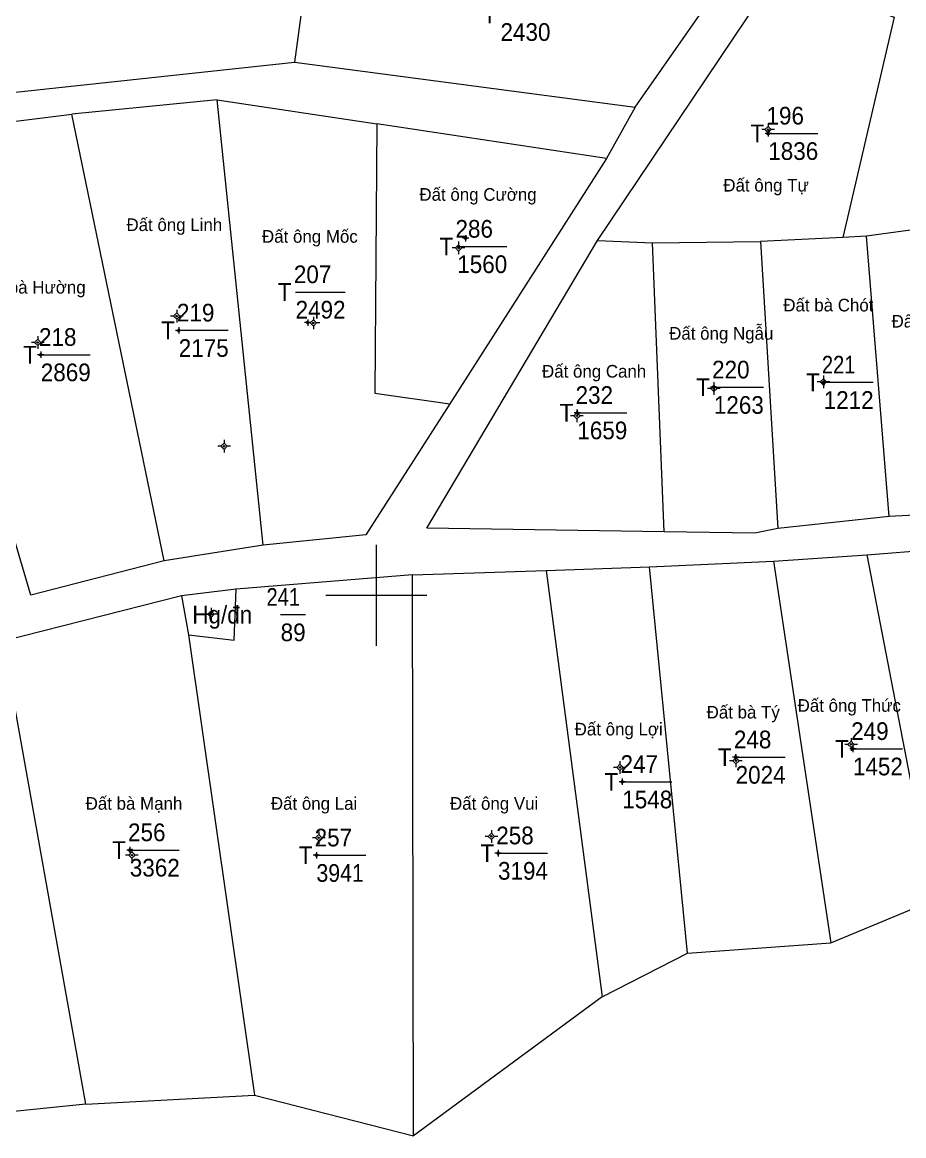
# Model space of a CAD drawing. Header units: metres. Extents: x 398630 to 399770, y 48498 to 49842.
# Drawn here: x 399129.9 to 399304.4, y 49093.1 to 49313.4 of the extents above; entities that cross this region are included whole.
import ezdxf
from ezdxf.enums import TextEntityAlignment as Align

# ---------------------------------------------------------------- set-up
doc = ezdxf.new("R2010")
doc.units = ezdxf.units.M
doc.header["$LTSCALE"] = 1.4
for name, color, linetype, lineweight in [('11', 7, 'Continuous', 13), ('15', 7, 'Continuous', 13), ('22', 7, 'Continuous', 13), ('51', 7, 'Continuous', 13), ('63', 7, 'Continuous', 13)]:
    doc.layers.add(name, color=color, linetype=linetype, lineweight=lineweight)
doc.layers.add('2', color=7, linetype='Continuous')

msp = doc.modelspace()

# ---------------------------------------------------------------- hatches: boundary and pattern name
at = {"layer": '11'}
for points in [[(399277.695, 49292.122, 1), (399277.395, 49292.122, 1)], [(399277.695, 49292.122, 1), (399277.395, 49292.122, 1)], [(399216.414, 49268.723, 1), (399216.114, 49268.723, 1)], [(399216.414, 49268.723, 1), (399216.114, 49268.723, 1)], [(399160.622, 49255.221, 1), (399160.322, 49255.221, 1)], [(399160.622, 49255.221, 1), (399160.322, 49255.221, 1)], [(399187.675, 49253.872, 1), (399187.375, 49253.872, 1)], [(399187.675, 49253.872, 1), (399187.375, 49253.872, 1)], [(399133.099, 49250.011, 1), (399132.799, 49250.011, 1)], [(399133.099, 49250.011, 1), (399132.799, 49250.011, 1)], [(399288.637, 49242.215, 1), (399288.337, 49242.215, 1)], [(399288.637, 49242.215, 1), (399288.337, 49242.215, 1)], [(399266.959, 49240.943, 1), (399266.659, 49240.943, 1)], [(399266.959, 49240.943, 1), (399266.659, 49240.943, 1)], [(399239.831, 49235.519, 1), (399239.531, 49235.519, 1)], [(399239.831, 49235.519, 1), (399239.531, 49235.519, 1)], [(399169.98, 49229.484, 1), (399169.68, 49229.484, 1)], [(399169.98, 49229.484, 1), (399169.68, 49229.484, 1)], [(399167.425, 49196.249, 1), (399167.125, 49196.249, 1)], [(399167.425, 49196.249, 1), (399167.125, 49196.249, 1)], [(399294.128, 49170.502, 1), (399293.828, 49170.502, 1)], [(399294.128, 49170.502, 1), (399293.828, 49170.502, 1)], [(399271.31, 49167.266, 1), (399271.01, 49167.266, 1)], [(399271.31, 49167.266, 1), (399271.01, 49167.266, 1)], [(399248.36, 49165.957, 1), (399248.06, 49165.957, 1)], [(399248.36, 49165.957, 1), (399248.06, 49165.957, 1)], [(399188.74, 49152.031, 1), (399188.44, 49152.031, 1)], [(399188.74, 49152.031, 1), (399188.44, 49152.031, 1)], [(399222.916, 49152.308, 1), (399222.616, 49152.308, 1)], [(399222.916, 49152.308, 1), (399222.616, 49152.308, 1)], [(399151.745, 49148.605, 1), (399151.445, 49148.605, 1)], [(399151.745, 49148.605, 1), (399151.445, 49148.605, 1)]]:
    msp.add_hatch(color=256, dxfattribs=at).paths.add_polyline_path(points)
at = {"layer": '51'}
for points in [[(399277.635, 49291.38, 1), (399277.485, 49291.38, 1)], [(399277.635, 49291.38, 1), (399277.485, 49291.38, 1)], [(399277.635, 49291.38, 1), (399277.485, 49291.38, 1)], [(399277.635, 49291.38, 1), (399277.485, 49291.38, 1)], [(399217.725, 49270.62, 1), (399217.575, 49270.62, 1)], [(399217.725, 49270.62, 1), (399217.575, 49270.62, 1)], [(399217.725, 49270.62, 1), (399217.575, 49270.62, 1)], [(399217.725, 49270.62, 1), (399217.575, 49270.62, 1)], [(399186.465, 49253.95, 1), (399186.315, 49253.95, 1)], [(399186.465, 49253.95, 1), (399186.315, 49253.95, 1)], [(399186.465, 49253.95, 1), (399186.315, 49253.95, 1)], [(399186.465, 49253.95, 1), (399186.315, 49253.95, 1)], [(399160.935, 49252.41, 1), (399160.785, 49252.41, 1)], [(399160.935, 49252.41, 1), (399160.785, 49252.41, 1)], [(399160.935, 49252.41, 1), (399160.785, 49252.41, 1)], [(399160.935, 49252.41, 1), (399160.785, 49252.41, 1)], [(399133.615, 49247.59, 1), (399133.465, 49247.59, 1)], [(399133.615, 49247.59, 1), (399133.465, 49247.59, 1)], [(399133.615, 49247.59, 1), (399133.465, 49247.59, 1)], [(399133.615, 49247.59, 1), (399133.465, 49247.59, 1)], [(399288.615, 49242.13, 1), (399288.465, 49242.13, 1)], [(399288.615, 49242.13, 1), (399288.465, 49242.13, 1)], [(399288.615, 49242.13, 1), (399288.465, 49242.13, 1)], [(399288.615, 49242.13, 1), (399288.465, 49242.13, 1)], [(399266.865, 49241.15, 1), (399266.715, 49241.15, 1)], [(399266.865, 49241.15, 1), (399266.715, 49241.15, 1)], [(399266.865, 49241.15, 1), (399266.715, 49241.15, 1)], [(399266.865, 49241.15, 1), (399266.715, 49241.15, 1)], [(399239.835, 49236.12, 1), (399239.685, 49236.12, 1)], [(399239.835, 49236.12, 1), (399239.685, 49236.12, 1)], [(399239.835, 49236.12, 1), (399239.685, 49236.12, 1)], [(399239.835, 49236.12, 1), (399239.685, 49236.12, 1)], [(399167.115, 49196.17, 1), (399166.965, 49196.17, 1)], [(399167.115, 49196.17, 1), (399166.965, 49196.17, 1)], [(399167.115, 49196.17, 1), (399166.965, 49196.17, 1)], [(399167.115, 49196.17, 1), (399166.965, 49196.17, 1)], [(399294.405, 49169.63, 1), (399294.255, 49169.63, 1)], [(399294.405, 49169.63, 1), (399294.255, 49169.63, 1)], [(399294.405, 49169.63, 1), (399294.255, 49169.63, 1)], [(399294.405, 49169.63, 1), (399294.255, 49169.63, 1)], [(399271.185, 49167.98, 1), (399271.035, 49167.98, 1)], [(399271.185, 49167.98, 1), (399271.035, 49167.98, 1)], [(399271.185, 49167.98, 1), (399271.035, 49167.98, 1)], [(399271.185, 49167.98, 1), (399271.035, 49167.98, 1)], [(399248.735, 49163.11, 1), (399248.585, 49163.11, 1)], [(399248.735, 49163.11, 1), (399248.585, 49163.11, 1)], [(399248.735, 49163.11, 1), (399248.585, 49163.11, 1)], [(399248.735, 49163.11, 1), (399248.585, 49163.11, 1)], [(399151.255, 49149.6, 1), (399151.105, 49149.6, 1)], [(399151.255, 49149.6, 1), (399151.105, 49149.6, 1)], [(399151.255, 49149.6, 1), (399151.105, 49149.6, 1)], [(399151.255, 49149.6, 1), (399151.105, 49149.6, 1)], [(399188.185, 49148.56, 1), (399188.035, 49148.56, 1)], [(399188.185, 49148.56, 1), (399188.035, 49148.56, 1)], [(399188.185, 49148.56, 1), (399188.035, 49148.56, 1)], [(399188.185, 49148.56, 1), (399188.035, 49148.56, 1)], [(399224.145, 49148.99, 1), (399223.995, 49148.99, 1)], [(399224.145, 49148.99, 1), (399223.995, 49148.99, 1)], [(399224.145, 49148.99, 1), (399223.995, 49148.99, 1)], [(399224.145, 49148.99, 1), (399223.995, 49148.99, 1)]]:
    msp.add_hatch(color=256, dxfattribs=at).paths.add_polyline_path(points)

# ---------------------------------------------------------------- linework, layer by layer
at = {"layer": '11'}
for p, q in [((399277.55, 49293.37), (399277.55, 49292.75)), ((399277.55, 49293.37), (399277.55, 49292.75)), ((399276.92, 49292.12), (399276.3, 49292.12)), ((399276.92, 49292.12), (399276.3, 49292.12)), ((399277.55, 49291.5), (399277.55, 49290.87)), ((399277.55, 49291.5), (399277.55, 49290.87)), ((399278.8, 49292.12), (399278.17, 49292.12)), ((399278.8, 49292.12), (399278.17, 49292.12)), ((399215.64, 49268.72), (399215.01, 49268.72)), ((399215.64, 49268.72), (399215.01, 49268.72)), ((399216.26, 49269.97), (399216.26, 49269.35)), ((399216.26, 49269.97), (399216.26, 49269.35)), ((399216.26, 49268.1), (399216.26, 49267.47)), ((399216.26, 49268.1), (399216.26, 49267.47)), ((399217.51, 49268.72), (399216.89, 49268.72)), ((399217.51, 49268.72), (399216.89, 49268.72)), ((399159.85, 49255.22), (399159.22, 49255.22)), ((399159.85, 49255.22), (399159.22, 49255.22)), ((399160.47, 49256.47), (399160.47, 49255.85)), ((399160.47, 49256.47), (399160.47, 49255.85)), ((399161.72, 49255.22), (399161.1, 49255.22)), ((399161.72, 49255.22), (399161.1, 49255.22)), ((399187.53, 49255.12), (399187.53, 49254.5)), ((399187.53, 49255.12), (399187.53, 49254.5)), ((399160.47, 49254.6), (399160.47, 49253.97)), ((399160.47, 49254.6), (399160.47, 49253.97)), ((399186.9, 49253.87), (399186.28, 49253.87)), ((399186.9, 49253.87), (399186.28, 49253.87)), ((399187.53, 49253.25), (399187.53, 49252.62)), ((399187.53, 49253.25), (399187.53, 49252.62)), ((399188.78, 49253.87), (399188.15, 49253.87)), ((399188.78, 49253.87), (399188.15, 49253.87)), ((399132.95, 49251.26), (399132.95, 49250.64)), ((399132.95, 49251.26), (399132.95, 49250.64)), ((399132.32, 49250.01), (399131.7, 49250.01)), ((399132.32, 49250.01), (399131.7, 49250.01)), ((399132.95, 49249.39), (399132.95, 49248.76)), ((399132.95, 49249.39), (399132.95, 49248.76)), ((399134.2, 49250.01), (399133.57, 49250.01)), ((399134.2, 49250.01), (399133.57, 49250.01)), ((399266.81, 49242.19), (399266.81, 49241.57)), ((399266.81, 49242.19), (399266.81, 49241.57)), ((399287.86, 49242.21), (399287.24, 49242.21)), ((399287.86, 49242.21), (399287.24, 49242.21)), ((399288.49, 49243.46), (399288.49, 49242.84)), ((399288.49, 49243.46), (399288.49, 49242.84)), ((399289.74, 49242.21), (399289.11, 49242.21)), ((399289.74, 49242.21), (399289.11, 49242.21)), ((399266.18, 49240.94), (399265.56, 49240.94)), ((399266.18, 49240.94), (399265.56, 49240.94)), ((399266.81, 49240.32), (399266.81, 49239.69)), ((399266.81, 49240.32), (399266.81, 49239.69)), ((399268.06, 49240.94), (399267.43, 49240.94)), ((399268.06, 49240.94), (399267.43, 49240.94)), ((399288.49, 49241.59), (399288.49, 49240.96)), ((399288.49, 49241.59), (399288.49, 49240.96)), ((399239.06, 49235.52), (399238.43, 49235.52)), ((399239.06, 49235.52), (399238.43, 49235.52)), ((399239.68, 49236.77), (399239.68, 49236.14)), ((399239.68, 49236.77), (399239.68, 49236.14)), ((399240.93, 49235.52), (399240.31, 49235.52)), ((399240.93, 49235.52), (399240.31, 49235.52)), ((399239.68, 49234.89), (399239.68, 49234.27)), ((399239.68, 49234.89), (399239.68, 49234.27)), ((399169.83, 49230.73), (399169.83, 49230.11)), ((399169.83, 49230.73), (399169.83, 49230.11)), ((399169.21, 49229.48), (399168.58, 49229.48)), ((399169.21, 49229.48), (399168.58, 49229.48)), ((399169.83, 49228.86), (399169.83, 49228.23)), ((399169.83, 49228.86), (399169.83, 49228.23)), ((399171.08, 49229.48), (399170.46, 49229.48)), ((399171.08, 49229.48), (399170.46, 49229.48)), ((399166.65, 49196.25), (399166.03, 49196.25)), ((399166.65, 49196.25), (399166.03, 49196.25)), ((399167.28, 49197.5), (399167.28, 49196.87)), ((399167.28, 49197.5), (399167.28, 49196.87)), ((399167.28, 49195.62), (399167.28, 49195)), ((399167.28, 49195.62), (399167.28, 49195)), ((399168.53, 49196.25), (399167.9, 49196.25)), ((399168.53, 49196.25), (399167.9, 49196.25)), ((399293.98, 49171.75), (399293.98, 49171.13)), ((399293.98, 49171.75), (399293.98, 49171.13)), ((399293.35, 49170.5), (399292.73, 49170.5)), ((399293.35, 49170.5), (399292.73, 49170.5)), ((399293.98, 49169.88), (399293.98, 49169.25)), ((399293.98, 49169.88), (399293.98, 49169.25)), ((399295.23, 49170.5), (399294.6, 49170.5)), ((399295.23, 49170.5), (399294.6, 49170.5)), ((399248.21, 49167.21), (399248.21, 49166.58)), ((399248.21, 49167.21), (399248.21, 49166.58)), ((399270.54, 49167.27), (399269.91, 49167.27)), ((399270.54, 49167.27), (399269.91, 49167.27)), ((399271.16, 49168.52), (399271.16, 49167.89)), ((399271.16, 49168.52), (399271.16, 49167.89)), ((399272.41, 49167.27), (399271.79, 49167.27)), ((399272.41, 49167.27), (399271.79, 49167.27)), ((399247.59, 49165.96), (399246.96, 49165.96)), ((399247.59, 49165.96), (399246.96, 49165.96)), ((399248.21, 49165.33), (399248.21, 49164.71)), ((399248.21, 49165.33), (399248.21, 49164.71)), ((399249.46, 49165.96), (399248.84, 49165.96)), ((399249.46, 49165.96), (399248.84, 49165.96)), ((399271.16, 49166.64), (399271.16, 49166.02)), ((399271.16, 49166.64), (399271.16, 49166.02)), ((399222.77, 49153.56), (399222.77, 49152.93)), ((399222.77, 49153.56), (399222.77, 49152.93)), ((399187.96, 49152.03), (399187.34, 49152.03)), ((399187.96, 49152.03), (399187.34, 49152.03)), ((399188.59, 49153.28), (399188.59, 49152.66)), ((399188.59, 49153.28), (399188.59, 49152.66)), ((399188.59, 49151.41), (399188.59, 49150.78)), ((399188.59, 49151.41), (399188.59, 49150.78)), ((399189.84, 49152.03), (399189.21, 49152.03)), ((399189.84, 49152.03), (399189.21, 49152.03)), ((399222.14, 49152.31), (399221.52, 49152.31)), ((399222.14, 49152.31), (399221.52, 49152.31)), ((399222.77, 49151.68), (399222.77, 49151.06)), ((399222.77, 49151.68), (399222.77, 49151.06)), ((399224.02, 49152.31), (399223.39, 49152.31)), ((399224.02, 49152.31), (399223.39, 49152.31)), ((399151.6, 49149.85), (399151.6, 49149.23)), ((399151.6, 49149.85), (399151.6, 49149.23)), ((399150.97, 49148.6), (399150.35, 49148.6)), ((399150.97, 49148.6), (399150.35, 49148.6)), ((399151.6, 49147.98), (399151.6, 49147.35)), ((399151.6, 49147.98), (399151.6, 49147.35)), ((399152.85, 49148.6), (399152.22, 49148.6)), ((399152.85, 49148.6), (399152.22, 49148.6))]:
    msp.add_line(p, q, dxfattribs=at)
for points in [[(399277.55, 49292.75), (399276.92, 49292.12), (399277.55, 49291.5), (399278.17, 49292.12)], [(399277.55, 49292.75), (399276.92, 49292.12), (399277.55, 49291.5), (399278.17, 49292.12)], [(399216.26, 49269.35), (399215.64, 49268.72), (399216.26, 49268.1), (399216.89, 49268.72)], [(399216.26, 49269.35), (399215.64, 49268.72), (399216.26, 49268.1), (399216.89, 49268.72)], [(399160.47, 49255.85), (399159.85, 49255.22), (399160.47, 49254.6), (399161.1, 49255.22)], [(399160.47, 49255.85), (399159.85, 49255.22), (399160.47, 49254.6), (399161.1, 49255.22)], [(399187.53, 49254.5), (399186.9, 49253.87), (399187.53, 49253.25), (399188.15, 49253.87)], [(399187.53, 49254.5), (399186.9, 49253.87), (399187.53, 49253.25), (399188.15, 49253.87)], [(399132.95, 49250.64), (399132.32, 49250.01), (399132.95, 49249.39), (399133.57, 49250.01)], [(399132.95, 49250.64), (399132.32, 49250.01), (399132.95, 49249.39), (399133.57, 49250.01)], [(399288.49, 49242.84), (399287.86, 49242.21), (399288.49, 49241.59), (399289.11, 49242.21)], [(399288.49, 49242.84), (399287.86, 49242.21), (399288.49, 49241.59), (399289.11, 49242.21)], [(399266.81, 49241.57), (399266.18, 49240.94), (399266.81, 49240.32), (399267.43, 49240.94)], [(399266.81, 49241.57), (399266.18, 49240.94), (399266.81, 49240.32), (399267.43, 49240.94)], [(399239.68, 49236.14), (399239.06, 49235.52), (399239.68, 49234.89), (399240.31, 49235.52)], [(399239.68, 49236.14), (399239.06, 49235.52), (399239.68, 49234.89), (399240.31, 49235.52)], [(399169.83, 49230.11), (399169.21, 49229.48), (399169.83, 49228.86), (399170.46, 49229.48)], [(399169.83, 49230.11), (399169.21, 49229.48), (399169.83, 49228.86), (399170.46, 49229.48)], [(399167.28, 49196.87), (399166.65, 49196.25), (399167.28, 49195.62), (399167.9, 49196.25)], [(399167.28, 49196.87), (399166.65, 49196.25), (399167.28, 49195.62), (399167.9, 49196.25)], [(399293.98, 49171.13), (399293.35, 49170.5), (399293.98, 49169.88), (399294.6, 49170.5)], [(399293.98, 49171.13), (399293.35, 49170.5), (399293.98, 49169.88), (399294.6, 49170.5)], [(399271.16, 49167.89), (399270.54, 49167.27), (399271.16, 49166.64), (399271.79, 49167.27)], [(399271.16, 49167.89), (399270.54, 49167.27), (399271.16, 49166.64), (399271.79, 49167.27)], [(399248.21, 49166.58), (399247.59, 49165.96), (399248.21, 49165.33), (399248.84, 49165.96)], [(399248.21, 49166.58), (399247.59, 49165.96), (399248.21, 49165.33), (399248.84, 49165.96)], [(399188.59, 49152.66), (399187.96, 49152.03), (399188.59, 49151.41), (399189.21, 49152.03)], [(399188.59, 49152.66), (399187.96, 49152.03), (399188.59, 49151.41), (399189.21, 49152.03)], [(399222.77, 49152.93), (399222.14, 49152.31), (399222.77, 49151.68), (399223.39, 49152.31)], [(399222.77, 49152.93), (399222.14, 49152.31), (399222.77, 49151.68), (399223.39, 49152.31)], [(399151.6, 49149.23), (399150.97, 49148.6), (399151.6, 49147.98), (399152.22, 49148.6)], [(399151.6, 49149.23), (399150.97, 49148.6), (399151.6, 49147.98), (399152.22, 49148.6)]]:
    msp.add_lwpolyline(points, close=True, dxfattribs=at)
for centre in [(399277.545, 49292.122), (399277.545, 49292.122), (399216.264, 49268.723), (399216.264, 49268.723), (399160.472, 49255.221), (399160.472, 49255.221), (399187.525, 49253.872), (399187.525, 49253.872), (399132.949, 49250.011), (399132.949, 49250.011), (399288.487, 49242.215), (399288.487, 49242.215), (399266.809, 49240.943), (399266.809, 49240.943), (399239.681, 49235.519), (399239.681, 49235.519), (399169.83, 49229.484), (399169.83, 49229.484), (399167.275, 49196.249), (399167.275, 49196.249), (399293.978, 49170.502), (399293.978, 49170.502), (399271.16, 49167.266), (399271.16, 49167.266), (399248.21, 49165.957), (399248.21, 49165.957), (399188.59, 49152.031), (399188.59, 49152.031), (399222.766, 49152.308), (399222.766, 49152.308), (399151.595, 49148.605), (399151.595, 49148.605)]:
    msp.add_circle(centre, 0.15, dxfattribs=at)
at = {"layer": '15'}
for p, q in [((399277.57, 49291.38), (399287.37, 49291.38)), ((399216, 49269), (399225.8, 49269)), ((399184, 49260), (399193.8, 49260)), ((399160.86, 49252.42), (399170.66, 49252.42)), ((399133.55, 49247.6), (399143.35, 49247.6)), ((399288.54, 49242.14), (399298.34, 49242.14)), ((399266.8, 49241.15), (399276.6, 49241.15)), ((399239.77, 49236.12), (399249.57, 49236.12)), ((399181.04, 49196.18), (399185.94, 49196.18)), ((399294.33, 49169.64), (399304.13, 49169.64)), ((399271.11, 49167.98), (399280.91, 49167.98)), ((399248.67, 49163.11), (399258.47, 49163.11)), ((399151.18, 49149.6), (399160.98, 49149.6)), ((399188.12, 49148.56), (399197.92, 49148.56)), ((399224.07, 49148.99), (399233.87, 49148.99))]:
    msp.add_line(p, q, dxfattribs=at)
at = {"layer": '22'}
for p, q in [((399243.76, 49270.16), (399279.03, 49322.66)), ((399251.23, 49296.58), (399267.69, 49320.13)), ((399183.77, 49305.5), (399251.23, 49296.58)), ((399168.49, 49298.02), (399139.67, 49295.15)), ((399177.56, 49209.9), (399168.49, 49298.02)), ((399168.49, 49298.02), (399200.05, 49293.28)), ((399158, 49206.82), (399139.67, 49295.15)), ((399251.23, 49296.58), (399245.54, 49286.44)), ((399245.54, 49286.44), (399200.05, 49293.28)), ((399245.54, 49286.44), (399214.52, 49237.9)), ((399256.97, 49212.56), (399254.62, 49269.73)), ((399177.56, 49209.9), (399158, 49206.82)), ((399297.07, 49207.99), (399310.25, 49139.7)), ((399261.6, 49129.18), (399254.09, 49205.62)), ((399207.12, 49204.04), (399172.24, 49201.24)), ((399172.24, 49201.24), (399161.39, 49199.87)), ((399161.39, 49199.87), (399162.77, 49192.19)), ((399162.77, 49192.19), (399175.83, 49101.1)), ((399142.48, 49099.34), (399126.1, 49190.95)), ((399142.48, 49099.34), (399111.5, 49096.2))]:
    msp.add_line(p, q, dxfattribs=at)
for points in [[(399124.72, 49357.75), (399124.21, 49299.06), (399183.77, 49305.5)], [(399190.81, 49354.37), (399188.67, 49341.44), (399183.77, 49305.5)], [(399279.03, 49322.66), (399302.49, 49314.37), (399292.31, 49270.8)], [(399158, 49206.82), (399131.57, 49200.05), (399104.82, 49290.83), (399139.67, 49295.15)], [(399200.05, 49293.28), (399199.66, 49240.01), (399214.52, 49237.9)], [(399342.79, 49277.3), (399320.69, 49274.29), (399297.01, 49271.06)], [(399301.49, 49215.61), (399297.01, 49271.06), (399292.31, 49270.8), (399276.06, 49270.02)], [(399256.97, 49212.56), (399209.97, 49213.29), (399243.76, 49270.16)], [(399243.76, 49270.16), (399254.62, 49269.73), (399276.06, 49270.02), (399279.48, 49213.21)], [(399214.52, 49237.9), (399197.92, 49211.93), (399177.56, 49209.9)], [(399365.58, 49220.61), (399346.04, 49217.92), (399325.76, 49216.87), (399301.49, 49215.61), (399279.48, 49213.21)], [(399279.48, 49213.21), (399274.88, 49212.28), (399256.97, 49212.56)], [(399278.59, 49206.78), (399297.07, 49207.99), (399323.61, 49210.14)], [(399278.59, 49206.78), (399289.97, 49131.28), (399310.25, 49139.7), (399329.22, 49147.16), (399323.61, 49210.14)], [(399207.12, 49204.04), (399233.58, 49204.89), (399254.09, 49205.62), (399278.59, 49206.78)], [(399233.58, 49204.89), (399244.66, 49120.6), (399207.31, 49093.09)], [(399142.48, 49099.34), (399175.83, 49101.1), (399207.31, 49093.09), (399207.12, 49204.04)], [(399161.39, 49199.87), (399126.1, 49190.95), (399093.77, 49180.65), (399055.91, 49163.92), (399034.22, 49153.43)], [(399162.77, 49192.19), (399171.83, 49191.11), (399172.24, 49201.24)], [(399244.66, 49120.6), (399261.6, 49129.18), (399289.97, 49131.28)]]:
    msp.add_lwpolyline(points, dxfattribs=at)
at = {"layer": '51'}
for p, q in [((399277.25, 49291.38), (399276.94, 49291.38)), ((399277.25, 49291.38), (399276.94, 49291.38)), ((399277.25, 49291.38), (399276.94, 49291.38)), ((399277.25, 49291.38), (399276.94, 49291.38)), ((399277.56, 49292), (399277.56, 49291.69)), ((399277.56, 49292), (399277.56, 49291.69)), ((399277.56, 49292), (399277.56, 49291.69)), ((399277.56, 49292), (399277.56, 49291.69)), ((399277.56, 49291.07), (399277.56, 49290.76)), ((399277.56, 49291.07), (399277.56, 49290.76)), ((399277.56, 49291.07), (399277.56, 49290.76)), ((399277.56, 49291.07), (399277.56, 49290.76)), ((399278.18, 49291.38), (399277.87, 49291.38)), ((399278.18, 49291.38), (399277.87, 49291.38)), ((399278.18, 49291.38), (399277.87, 49291.38)), ((399278.18, 49291.38), (399277.87, 49291.38)), ((399217.34, 49270.62), (399217.02, 49270.62)), ((399217.34, 49270.62), (399217.02, 49270.62)), ((399217.34, 49270.62), (399217.02, 49270.62)), ((399217.34, 49270.62), (399217.02, 49270.62)), ((399217.65, 49271.24), (399217.65, 49270.93)), ((399217.65, 49271.24), (399217.65, 49270.93)), ((399217.65, 49271.24), (399217.65, 49270.93)), ((399217.65, 49271.24), (399217.65, 49270.93)), ((399217.65, 49270.31), (399217.65, 49270)), ((399217.65, 49270.31), (399217.65, 49270)), ((399217.65, 49270.31), (399217.65, 49270)), ((399217.65, 49270.31), (399217.65, 49270)), ((399218.28, 49270.62), (399217.96, 49270.62)), ((399218.28, 49270.62), (399217.96, 49270.62)), ((399218.28, 49270.62), (399217.96, 49270.62)), ((399218.28, 49270.62), (399217.96, 49270.62)), ((399160.86, 49253.04), (399160.86, 49252.72)), ((399160.86, 49253.04), (399160.86, 49252.72)), ((399160.86, 49253.04), (399160.86, 49252.72)), ((399160.86, 49253.04), (399160.86, 49252.72)), ((399186.08, 49253.95), (399185.76, 49253.95)), ((399186.08, 49253.95), (399185.76, 49253.95)), ((399186.08, 49253.95), (399185.76, 49253.95)), ((399186.08, 49253.95), (399185.76, 49253.95)), ((399186.39, 49254.58), (399186.39, 49254.26)), ((399186.39, 49254.58), (399186.39, 49254.26)), ((399186.39, 49254.58), (399186.39, 49254.26)), ((399186.39, 49254.58), (399186.39, 49254.26)), ((399186.39, 49253.64), (399186.39, 49253.32)), ((399186.39, 49253.64), (399186.39, 49253.32)), ((399186.39, 49253.64), (399186.39, 49253.32)), ((399186.39, 49253.64), (399186.39, 49253.32)), ((399187.02, 49253.95), (399186.7, 49253.95)), ((399187.02, 49253.95), (399186.7, 49253.95)), ((399187.02, 49253.95), (399186.7, 49253.95)), ((399187.02, 49253.95), (399186.7, 49253.95)), ((399160.55, 49252.41), (399160.24, 49252.41)), ((399160.55, 49252.41), (399160.24, 49252.41)), ((399160.55, 49252.41), (399160.24, 49252.41)), ((399160.55, 49252.41), (399160.24, 49252.41)), ((399160.86, 49252.1), (399160.86, 49251.78)), ((399160.86, 49252.1), (399160.86, 49251.78)), ((399160.86, 49252.1), (399160.86, 49251.78)), ((399160.86, 49252.1), (399160.86, 49251.78)), ((399161.48, 49252.41), (399161.17, 49252.41)), ((399161.48, 49252.41), (399161.17, 49252.41)), ((399161.48, 49252.41), (399161.17, 49252.41)), ((399161.48, 49252.41), (399161.17, 49252.41)), ((399133.23, 49247.59), (399132.92, 49247.59)), ((399133.23, 49247.59), (399132.92, 49247.59)), ((399133.23, 49247.59), (399132.92, 49247.59)), ((399133.23, 49247.59), (399132.92, 49247.59)), ((399133.54, 49248.22), (399133.54, 49247.9)), ((399133.54, 49248.22), (399133.54, 49247.9)), ((399133.54, 49248.22), (399133.54, 49247.9)), ((399133.54, 49248.22), (399133.54, 49247.9)), ((399133.54, 49247.28), (399133.54, 49246.96)), ((399133.54, 49247.28), (399133.54, 49246.96)), ((399133.54, 49247.28), (399133.54, 49246.96)), ((399133.54, 49247.28), (399133.54, 49246.96)), ((399134.16, 49247.59), (399133.85, 49247.59)), ((399134.16, 49247.59), (399133.85, 49247.59)), ((399134.16, 49247.59), (399133.85, 49247.59)), ((399134.16, 49247.59), (399133.85, 49247.59)), ((399266.79, 49241.78), (399266.79, 49241.46)), ((399266.79, 49241.78), (399266.79, 49241.46)), ((399266.79, 49241.78), (399266.79, 49241.46)), ((399266.79, 49241.78), (399266.79, 49241.46)), ((399288.23, 49242.13), (399287.92, 49242.13)), ((399288.23, 49242.13), (399287.92, 49242.13)), ((399288.23, 49242.13), (399287.92, 49242.13)), ((399288.23, 49242.13), (399287.92, 49242.13)), ((399288.54, 49242.76), (399288.54, 49242.44)), ((399288.54, 49242.76), (399288.54, 49242.44)), ((399288.54, 49242.76), (399288.54, 49242.44)), ((399288.54, 49242.76), (399288.54, 49242.44)), ((399288.54, 49241.82), (399288.54, 49241.5)), ((399288.54, 49241.82), (399288.54, 49241.5)), ((399288.54, 49241.82), (399288.54, 49241.5)), ((399288.54, 49241.82), (399288.54, 49241.5)), ((399289.16, 49242.13), (399288.85, 49242.13)), ((399289.16, 49242.13), (399288.85, 49242.13)), ((399289.16, 49242.13), (399288.85, 49242.13)), ((399289.16, 49242.13), (399288.85, 49242.13)), ((399266.48, 49241.15), (399266.16, 49241.15)), ((399266.48, 49241.15), (399266.16, 49241.15)), ((399266.48, 49241.15), (399266.16, 49241.15)), ((399266.48, 49241.15), (399266.16, 49241.15)), ((399266.79, 49240.84), (399266.79, 49240.52)), ((399266.79, 49240.84), (399266.79, 49240.52)), ((399266.79, 49240.84), (399266.79, 49240.52)), ((399266.79, 49240.84), (399266.79, 49240.52)), ((399267.42, 49241.15), (399267.1, 49241.15)), ((399267.42, 49241.15), (399267.1, 49241.15)), ((399267.42, 49241.15), (399267.1, 49241.15)), ((399267.42, 49241.15), (399267.1, 49241.15)), ((399239.45, 49236.12), (399239.14, 49236.12)), ((399239.45, 49236.12), (399239.14, 49236.12)), ((399239.45, 49236.12), (399239.14, 49236.12)), ((399239.45, 49236.12), (399239.14, 49236.12)), ((399239.76, 49236.74), (399239.76, 49236.43)), ((399239.76, 49236.74), (399239.76, 49236.43)), ((399239.76, 49236.74), (399239.76, 49236.43)), ((399239.76, 49236.74), (399239.76, 49236.43)), ((399239.76, 49235.81), (399239.76, 49235.5)), ((399239.76, 49235.81), (399239.76, 49235.5)), ((399239.76, 49235.81), (399239.76, 49235.5)), ((399239.76, 49235.81), (399239.76, 49235.5)), ((399240.38, 49236.12), (399240.07, 49236.12)), ((399240.38, 49236.12), (399240.07, 49236.12)), ((399240.38, 49236.12), (399240.07, 49236.12)), ((399240.38, 49236.12), (399240.07, 49236.12)), ((399166.73, 49196.17), (399166.42, 49196.17)), ((399166.73, 49196.17), (399166.42, 49196.17)), ((399166.73, 49196.17), (399166.42, 49196.17)), ((399166.73, 49196.17), (399166.42, 49196.17)), ((399167.04, 49196.8), (399167.04, 49196.48)), ((399167.04, 49196.8), (399167.04, 49196.48)), ((399167.04, 49196.8), (399167.04, 49196.48)), ((399167.04, 49196.8), (399167.04, 49196.48)), ((399167.04, 49195.86), (399167.04, 49195.54)), ((399167.04, 49195.86), (399167.04, 49195.54)), ((399167.04, 49195.86), (399167.04, 49195.54)), ((399167.04, 49195.86), (399167.04, 49195.54)), ((399167.66, 49196.17), (399167.35, 49196.17)), ((399167.66, 49196.17), (399167.35, 49196.17)), ((399167.66, 49196.17), (399167.35, 49196.17)), ((399167.66, 49196.17), (399167.35, 49196.17)), ((399294.02, 49169.63), (399293.7, 49169.63)), ((399294.02, 49169.63), (399293.7, 49169.63)), ((399294.02, 49169.63), (399293.7, 49169.63)), ((399294.02, 49169.63), (399293.7, 49169.63)), ((399294.33, 49170.26), (399294.33, 49169.94)), ((399294.33, 49170.26), (399294.33, 49169.94)), ((399294.33, 49170.26), (399294.33, 49169.94)), ((399294.33, 49170.26), (399294.33, 49169.94)), ((399294.33, 49169.32), (399294.33, 49169)), ((399294.33, 49169.32), (399294.33, 49169)), ((399294.33, 49169.32), (399294.33, 49169)), ((399294.33, 49169.32), (399294.33, 49169)), ((399294.96, 49169.63), (399294.64, 49169.63)), ((399294.96, 49169.63), (399294.64, 49169.63)), ((399294.96, 49169.63), (399294.64, 49169.63)), ((399294.96, 49169.63), (399294.64, 49169.63)), ((399270.8, 49167.98), (399270.48, 49167.98)), ((399270.8, 49167.98), (399270.48, 49167.98)), ((399270.8, 49167.98), (399270.48, 49167.98)), ((399270.8, 49167.98), (399270.48, 49167.98)), ((399271.11, 49168.6), (399271.11, 49168.29)), ((399271.11, 49168.6), (399271.11, 49168.29)), ((399271.11, 49168.6), (399271.11, 49168.29)), ((399271.11, 49168.6), (399271.11, 49168.29)), ((399271.11, 49167.67), (399271.11, 49167.36)), ((399271.11, 49167.67), (399271.11, 49167.36)), ((399271.11, 49167.67), (399271.11, 49167.36)), ((399271.11, 49167.67), (399271.11, 49167.36)), ((399271.74, 49167.98), (399271.42, 49167.98)), ((399271.74, 49167.98), (399271.42, 49167.98)), ((399271.74, 49167.98), (399271.42, 49167.98)), ((399271.74, 49167.98), (399271.42, 49167.98)), ((399248.35, 49163.11), (399248.04, 49163.11)), ((399248.35, 49163.11), (399248.04, 49163.11)), ((399248.35, 49163.11), (399248.04, 49163.11)), ((399248.35, 49163.11), (399248.04, 49163.11)), ((399248.66, 49163.74), (399248.66, 49163.42)), ((399248.66, 49163.74), (399248.66, 49163.42)), ((399248.66, 49163.74), (399248.66, 49163.42)), ((399248.66, 49163.74), (399248.66, 49163.42)), ((399248.66, 49162.8), (399248.66, 49162.48)), ((399248.66, 49162.8), (399248.66, 49162.48)), ((399248.66, 49162.8), (399248.66, 49162.48)), ((399248.66, 49162.8), (399248.66, 49162.48)), ((399249.28, 49163.11), (399248.97, 49163.11)), ((399249.28, 49163.11), (399248.97, 49163.11)), ((399249.28, 49163.11), (399248.97, 49163.11)), ((399249.28, 49163.11), (399248.97, 49163.11)), ((399150.87, 49149.6), (399150.56, 49149.6)), ((399150.87, 49149.6), (399150.56, 49149.6)), ((399150.87, 49149.6), (399150.56, 49149.6)), ((399150.87, 49149.6), (399150.56, 49149.6)), ((399151.18, 49150.22), (399151.18, 49149.91)), ((399151.18, 49150.22), (399151.18, 49149.91)), ((399151.18, 49150.22), (399151.18, 49149.91)), ((399151.18, 49150.22), (399151.18, 49149.91)), ((399151.18, 49149.29), (399151.18, 49148.98)), ((399151.18, 49149.29), (399151.18, 49148.98)), ((399151.18, 49149.29), (399151.18, 49148.98)), ((399151.18, 49149.29), (399151.18, 49148.98)), ((399151.8, 49149.6), (399151.49, 49149.6)), ((399151.8, 49149.6), (399151.49, 49149.6)), ((399151.8, 49149.6), (399151.49, 49149.6)), ((399151.8, 49149.6), (399151.49, 49149.6)), ((399188.11, 49149.18), (399188.11, 49148.87)), ((399188.11, 49149.18), (399188.11, 49148.87)), ((399188.11, 49149.18), (399188.11, 49148.87)), ((399188.11, 49149.18), (399188.11, 49148.87)), ((399224.07, 49149.62), (399224.07, 49149.3)), ((399224.07, 49149.62), (399224.07, 49149.3)), ((399224.07, 49149.62), (399224.07, 49149.3)), ((399224.07, 49149.62), (399224.07, 49149.3)), ((399187.8, 49148.56), (399187.48, 49148.56)), ((399187.8, 49148.56), (399187.48, 49148.56)), ((399187.8, 49148.56), (399187.48, 49148.56)), ((399187.8, 49148.56), (399187.48, 49148.56)), ((399188.11, 49148.25), (399188.11, 49147.94)), ((399188.11, 49148.25), (399188.11, 49147.94)), ((399188.11, 49148.25), (399188.11, 49147.94)), ((399188.11, 49148.25), (399188.11, 49147.94)), ((399188.74, 49148.56), (399188.42, 49148.56)), ((399188.74, 49148.56), (399188.42, 49148.56)), ((399188.74, 49148.56), (399188.42, 49148.56)), ((399188.74, 49148.56), (399188.42, 49148.56)), ((399223.76, 49148.99), (399223.44, 49148.99)), ((399223.76, 49148.99), (399223.44, 49148.99)), ((399223.76, 49148.99), (399223.44, 49148.99)), ((399223.76, 49148.99), (399223.44, 49148.99)), ((399224.07, 49148.68), (399224.07, 49148.36)), ((399224.07, 49148.68), (399224.07, 49148.36)), ((399224.07, 49148.68), (399224.07, 49148.36)), ((399224.07, 49148.68), (399224.07, 49148.36)), ((399224.7, 49148.99), (399224.38, 49148.99)), ((399224.7, 49148.99), (399224.38, 49148.99)), ((399224.7, 49148.99), (399224.38, 49148.99)), ((399224.7, 49148.99), (399224.38, 49148.99))]:
    msp.add_line(p, q, dxfattribs=at)
for points in [[(399277.56, 49291.69), (399277.25, 49291.38), (399277.56, 49291.07), (399277.87, 49291.38)], [(399277.56, 49291.69), (399277.25, 49291.38), (399277.56, 49291.07), (399277.87, 49291.38)], [(399277.56, 49291.69), (399277.25, 49291.38), (399277.56, 49291.07), (399277.87, 49291.38)], [(399277.56, 49291.69), (399277.25, 49291.38), (399277.56, 49291.07), (399277.87, 49291.38)], [(399217.65, 49270.93), (399217.34, 49270.62), (399217.65, 49270.31), (399217.96, 49270.62)], [(399217.65, 49270.93), (399217.34, 49270.62), (399217.65, 49270.31), (399217.96, 49270.62)], [(399217.65, 49270.93), (399217.34, 49270.62), (399217.65, 49270.31), (399217.96, 49270.62)], [(399217.65, 49270.93), (399217.34, 49270.62), (399217.65, 49270.31), (399217.96, 49270.62)], [(399160.86, 49252.72), (399160.55, 49252.41), (399160.86, 49252.1), (399161.17, 49252.41)], [(399160.86, 49252.72), (399160.55, 49252.41), (399160.86, 49252.1), (399161.17, 49252.41)], [(399160.86, 49252.72), (399160.55, 49252.41), (399160.86, 49252.1), (399161.17, 49252.41)], [(399160.86, 49252.72), (399160.55, 49252.41), (399160.86, 49252.1), (399161.17, 49252.41)], [(399186.39, 49254.26), (399186.08, 49253.95), (399186.39, 49253.64), (399186.7, 49253.95)], [(399186.39, 49254.26), (399186.08, 49253.95), (399186.39, 49253.64), (399186.7, 49253.95)], [(399186.39, 49254.26), (399186.08, 49253.95), (399186.39, 49253.64), (399186.7, 49253.95)], [(399186.39, 49254.26), (399186.08, 49253.95), (399186.39, 49253.64), (399186.7, 49253.95)], [(399133.54, 49247.9), (399133.23, 49247.59), (399133.54, 49247.28), (399133.85, 49247.59)], [(399133.54, 49247.9), (399133.23, 49247.59), (399133.54, 49247.28), (399133.85, 49247.59)], [(399133.54, 49247.9), (399133.23, 49247.59), (399133.54, 49247.28), (399133.85, 49247.59)], [(399133.54, 49247.9), (399133.23, 49247.59), (399133.54, 49247.28), (399133.85, 49247.59)], [(399288.54, 49242.44), (399288.23, 49242.13), (399288.54, 49241.82), (399288.85, 49242.13)], [(399288.54, 49242.44), (399288.23, 49242.13), (399288.54, 49241.82), (399288.85, 49242.13)], [(399288.54, 49242.44), (399288.23, 49242.13), (399288.54, 49241.82), (399288.85, 49242.13)], [(399288.54, 49242.44), (399288.23, 49242.13), (399288.54, 49241.82), (399288.85, 49242.13)], [(399266.79, 49241.46), (399266.48, 49241.15), (399266.79, 49240.84), (399267.1, 49241.15)], [(399266.79, 49241.46), (399266.48, 49241.15), (399266.79, 49240.84), (399267.1, 49241.15)], [(399266.79, 49241.46), (399266.48, 49241.15), (399266.79, 49240.84), (399267.1, 49241.15)], [(399266.79, 49241.46), (399266.48, 49241.15), (399266.79, 49240.84), (399267.1, 49241.15)], [(399239.76, 49236.43), (399239.45, 49236.12), (399239.76, 49235.81), (399240.07, 49236.12)], [(399239.76, 49236.43), (399239.45, 49236.12), (399239.76, 49235.81), (399240.07, 49236.12)], [(399239.76, 49236.43), (399239.45, 49236.12), (399239.76, 49235.81), (399240.07, 49236.12)], [(399239.76, 49236.43), (399239.45, 49236.12), (399239.76, 49235.81), (399240.07, 49236.12)], [(399167.04, 49196.48), (399166.73, 49196.17), (399167.04, 49195.86), (399167.35, 49196.17)], [(399167.04, 49196.48), (399166.73, 49196.17), (399167.04, 49195.86), (399167.35, 49196.17)], [(399167.04, 49196.48), (399166.73, 49196.17), (399167.04, 49195.86), (399167.35, 49196.17)], [(399167.04, 49196.48), (399166.73, 49196.17), (399167.04, 49195.86), (399167.35, 49196.17)], [(399294.33, 49169.94), (399294.02, 49169.63), (399294.33, 49169.32), (399294.64, 49169.63)], [(399294.33, 49169.94), (399294.02, 49169.63), (399294.33, 49169.32), (399294.64, 49169.63)], [(399294.33, 49169.94), (399294.02, 49169.63), (399294.33, 49169.32), (399294.64, 49169.63)], [(399294.33, 49169.94), (399294.02, 49169.63), (399294.33, 49169.32), (399294.64, 49169.63)], [(399271.11, 49168.29), (399270.8, 49167.98), (399271.11, 49167.67), (399271.42, 49167.98)], [(399271.11, 49168.29), (399270.8, 49167.98), (399271.11, 49167.67), (399271.42, 49167.98)], [(399271.11, 49168.29), (399270.8, 49167.98), (399271.11, 49167.67), (399271.42, 49167.98)], [(399271.11, 49168.29), (399270.8, 49167.98), (399271.11, 49167.67), (399271.42, 49167.98)], [(399248.66, 49163.42), (399248.35, 49163.11), (399248.66, 49162.8), (399248.97, 49163.11)], [(399248.66, 49163.42), (399248.35, 49163.11), (399248.66, 49162.8), (399248.97, 49163.11)], [(399248.66, 49163.42), (399248.35, 49163.11), (399248.66, 49162.8), (399248.97, 49163.11)], [(399248.66, 49163.42), (399248.35, 49163.11), (399248.66, 49162.8), (399248.97, 49163.11)], [(399151.18, 49149.91), (399150.87, 49149.6), (399151.18, 49149.29), (399151.49, 49149.6)], [(399151.18, 49149.91), (399150.87, 49149.6), (399151.18, 49149.29), (399151.49, 49149.6)], [(399151.18, 49149.91), (399150.87, 49149.6), (399151.18, 49149.29), (399151.49, 49149.6)], [(399151.18, 49149.91), (399150.87, 49149.6), (399151.18, 49149.29), (399151.49, 49149.6)], [(399224.07, 49149.3), (399223.76, 49148.99), (399224.07, 49148.68), (399224.38, 49148.99)], [(399224.07, 49149.3), (399223.76, 49148.99), (399224.07, 49148.68), (399224.38, 49148.99)], [(399224.07, 49149.3), (399223.76, 49148.99), (399224.07, 49148.68), (399224.38, 49148.99)], [(399224.07, 49149.3), (399223.76, 49148.99), (399224.07, 49148.68), (399224.38, 49148.99)], [(399188.11, 49148.87), (399187.8, 49148.56), (399188.11, 49148.25), (399188.42, 49148.56)], [(399188.11, 49148.87), (399187.8, 49148.56), (399188.11, 49148.25), (399188.42, 49148.56)], [(399188.11, 49148.87), (399187.8, 49148.56), (399188.11, 49148.25), (399188.42, 49148.56)], [(399188.11, 49148.87), (399187.8, 49148.56), (399188.11, 49148.25), (399188.42, 49148.56)]]:
    msp.add_lwpolyline(points, close=True, dxfattribs=at)
for centre in [(399277.56, 49291.38), (399277.56, 49291.38), (399277.56, 49291.38), (399277.56, 49291.38), (399217.65, 49270.62), (399217.65, 49270.62), (399217.65, 49270.62), (399217.65, 49270.62), (399186.39, 49253.95), (399186.39, 49253.95), (399186.39, 49253.95), (399186.39, 49253.95), (399160.86, 49252.41), (399160.86, 49252.41), (399160.86, 49252.41), (399160.86, 49252.41), (399133.54, 49247.59), (399133.54, 49247.59), (399133.54, 49247.59), (399133.54, 49247.59), (399288.54, 49242.13), (399288.54, 49242.13), (399288.54, 49242.13), (399288.54, 49242.13), (399266.79, 49241.15), (399266.79, 49241.15), (399266.79, 49241.15), (399266.79, 49241.15), (399239.76, 49236.12), (399239.76, 49236.12), (399239.76, 49236.12), (399239.76, 49236.12), (399167.04, 49196.17), (399167.04, 49196.17), (399167.04, 49196.17), (399167.04, 49196.17), (399294.33, 49169.63), (399294.33, 49169.63), (399294.33, 49169.63), (399294.33, 49169.63), (399271.11, 49167.98), (399271.11, 49167.98), (399271.11, 49167.98), (399271.11, 49167.98), (399248.66, 49163.11), (399248.66, 49163.11), (399248.66, 49163.11), (399248.66, 49163.11), (399151.18, 49149.6), (399151.18, 49149.6), (399151.18, 49149.6), (399151.18, 49149.6), (399188.11, 49148.56), (399188.11, 49148.56), (399188.11, 49148.56), (399188.11, 49148.56), (399224.07, 49148.99), (399224.07, 49148.99), (399224.07, 49148.99), (399224.07, 49148.99)]:
    msp.add_circle(centre, 0.075, dxfattribs=at)
at = {"layer": '63'}
for p, q in [((399200, 49190), (399200, 49210)), ((399190, 49200), (399210, 49200))]:
    msp.add_line(p, q, dxfattribs=at)

# ---------------------------------------------------------------- texts
at = {"layer": '15'}
for s, width, p in [('T', 0.95, (399221.06, 49313.18)), ('2430', 0.95, (399224.56, 49309.68)), ('196', 0.95, (399277.22, 49293.13)), ('T', 0.95, (399274.07, 49289.63)), ('1836', 0.95, (399277.57, 49286.13)), ('286', 0.95, (399215.65, 49270.75)), ('T', 0.95, (399212.5, 49267.25)), ('1560', 0.95, (399216, 49263.75)), ('207', 0.95, (399183.65, 49261.75)), ('T', 0.95, (399180.5, 49258.25)), ('219', 0.95, (399160.51, 49254.17)), ('2492', 0.95, (399184, 49254.75)), ('218', 0.95, (399133.2, 49249.35)), ('T', 0.95, (399157.36, 49250.67)), ('2175', 0.95, (399160.86, 49247.17)), ('T', 0.95, (399130.05, 49245.85)), ('220', 0.95, (399266.45, 49242.9)), ('221', 0.85, (399288.19, 49243.88)), ('2869', 0.95, (399133.55, 49242.35)), ('T', 0.95, (399285.04, 49240.38)), ('T', 0.95, (399263.3, 49239.4)), ('232', 0.95, (399239.42, 49237.87)), ('1263', 0.95, (399266.8, 49235.9)), ('1212', 0.95, (399288.54, 49236.88)), ('T', 0.95, (399236.27, 49234.37)), ('1659', 0.95, (399239.77, 49230.87)), ('241', 0.85, (399178.24, 49197.92)), ('Hg/đn', 0.95, (399163.54, 49194.42)), ('89', 0.95, (399181.04, 49190.92)), ('249', 0.95, (399293.98, 49171.38)), ('248', 0.95, (399270.76, 49169.73)), ('T', 0.95, (399290.83, 49167.88)), ('T', 0.95, (399267.61, 49166.23)), ('247', 0.95, (399248.32, 49164.86)), ('1452', 0.95, (399294.33, 49164.38)), ('T', 0.95, (399245.17, 49161.36)), ('2024', 0.95, (399271.11, 49162.73)), ('1548', 0.95, (399248.67, 49157.86)), ('256', 0.95, (399150.83, 49151.36)), ('257', 0.95, (399187.77, 49150.32)), ('258', 0.95, (399223.72, 49150.74)), ('T', 0.95, (399147.68, 49147.86)), ('T', 0.95, (399184.62, 49146.82)), ('T', 0.95, (399220.57, 49147.24)), ('3362', 0.95, (399151.18, 49144.36)), ('3194', 0.95, (399224.07, 49143.74)), ('3941', 0.9, (399188.12, 49143.32))]:
    msp.add_text(s, height=3.5, dxfattribs=dict(at, width=width)).set_placement(p)
at = {"layer": '2'}
for s, p in [('Đất ông Tự', (399277.135, 49279.88)), ('Đất ông Cường', (399220.115, 49278.05)), ('Đất ông Linh', (399159.995, 49272.06)), ('Đất ông Mốc', (399186.825, 49269.75)), ('Đất bà Hường', (399131.765, 49259.69)), ('Đất bà Chót', (399289.47, 49256.16)), ('Đất ông Thiên', (399312.485, 49252.97)), ('Đất ông Ngẫu', (399268.27, 49250.57)), ('Đất ông Canh', (399243.095, 49243.07)), ('Đất bà Tý', (399272.615, 49175.63)), ('Đất ông Thức', (399293.61, 49176.96)), ('Đất ông Lợi', (399247.965, 49172.28)), ('Đất bà Mạnh', (399152.005, 49157.58)), ('Đất ông Lai', (399187.655, 49157.58)), ('Đất ông Vui', (399223.305, 49157.58))]:
    msp.add_text(s, height=2.5, dxfattribs=at).set_placement(p, align=Align.CENTER)

doc.saveas('drawing.dxf')
